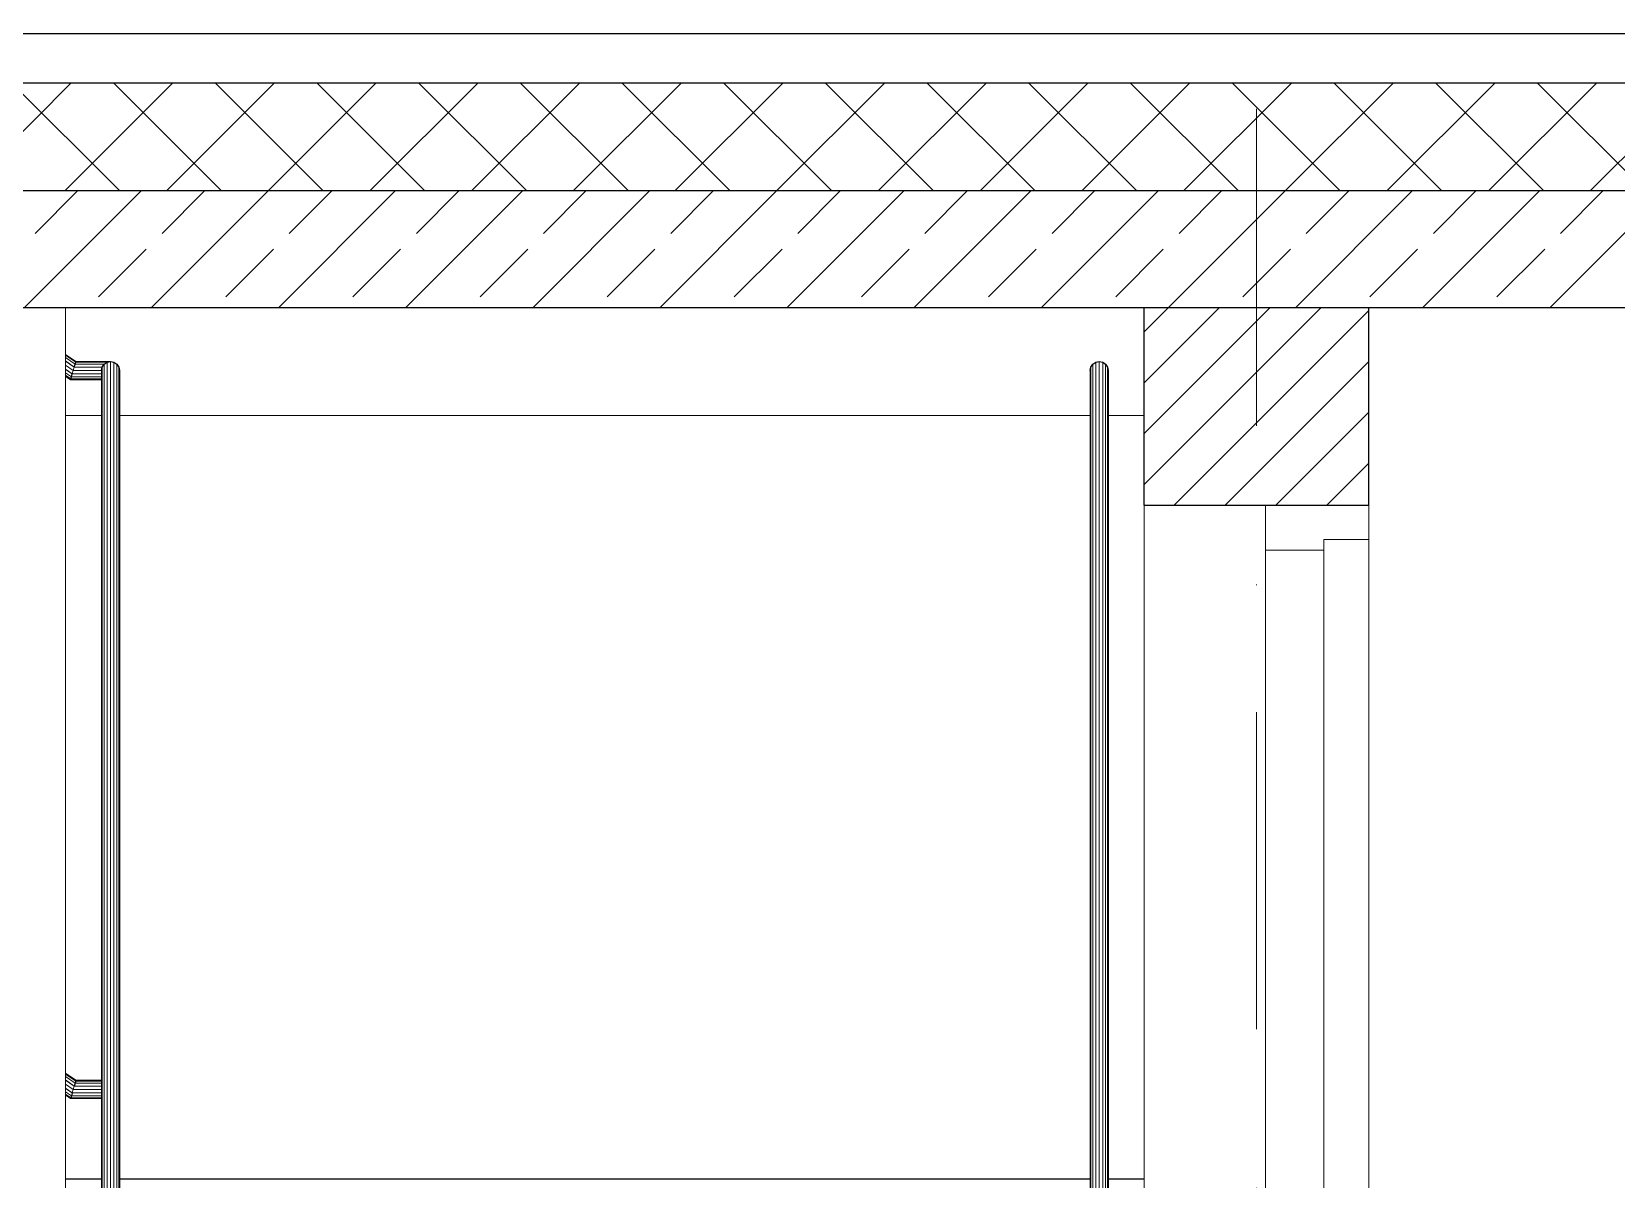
# Model space of a CAD drawing. Header units: millimetres. Extents: x 4647 to 73915, y -13612 to -8141.
# Drawn here: x 22770.4 to 22946.7, y -11203.6 to -11075.9 of the extents above; entities that cross this region are included whole.
import ezdxf
from ezdxf.enums import TextEntityAlignment as Align

# ---------------------------------------------------------------- set-up
doc = ezdxf.new("R2010")
doc.units = ezdxf.units.MM
doc.linetypes.add('Kropki i Kreski', pattern=[67.027776, 35.277777, -17.638888, 0, -14.111111])
doc.layers.add('a_wymiary', color=250, linetype='Continuous', lineweight=9)
doc.layers.add('Konstrukcja - Siatka mod_Nr_Pióra__1', color=7, linetype='Continuous', lineweight=5)
for name, color, linetype in [('Drzwi ArchiCAD', 7, 'Continuous'), ('Konstrukcja - Siatka mod', 7, 'Continuous'), ('Konstrukcja - wieńce', 7, 'Continuous'), ('Konstrukcja - Ściany zew', 7, 'Continuous'), ('Structural - Combined', 7, 'Continuous'), ('WIDOK', 7, 'Continuous')]:
    doc.layers.add(name, color=color, linetype=linetype)
doc.layers.add('Konstrukcja - Siatka mod_Nr_Pióra__4', color=7, linetype='Continuous', lineweight=5, true_color=0x029e21)
doc.styles.add('GENERATED_STYLE_1', font='arialbd.ttf')

# ---------------------------------------------------------------- blocks, each defined once
blk = doc.blocks.new('Standardowy znacznik siatki_5')
at = {"layer": 'Konstrukcja - Siatka mod_Nr_Pióra__4', "linetype": 'Kropki i Kreski'}
blk.add_line((1, 0), (1660.6, 0), dxfattribs=at)
at = {"layer": 'Konstrukcja - Siatka mod_Nr_Pióra__1', "style": 'GENERATED_STYLE_1'}
blk.add_attdef('AC_MarkerText_1', text='', height=18, rotation=90, dxfattribs=at).set_placement((-6.71, -6.83), align=Align.BOTTOM_LEFT)

msp = doc.modelspace()

# ---------------------------------------------------------------- linework, layer by layer
at = {"layer": 'a_wymiary'}
for p, q in [((22774.14, -11106.57), (22762.14, -11106.57)), ((22894.14, -11106.57), (22774.14, -11106.57)), ((22774.14, -11106.57), (22774.14, -11111.8)), ((22774.14, -11333.57), (22774.14, -11106.57)), ((22894.14, -11118.57), (22894.14, -11106.57)), ((22775.3, -11112.57), (22774.14, -11111.8)), ((22774.14, -11111.8), (22774.14, -11111.88)), ((22774.14, -11111.8), (22775.3, -11112.57)), ((22774.14, -11111.88), (22775.28, -11112.64)), ((22774.14, -11111.88), (22774.14, -11111.88)), ((22774.14, -11111.88), (22775.28, -11112.64)), ((22775.28, -11112.64), (22774.14, -11111.88)), ((22775.28, -11112.64), (22774.14, -11111.88)), ((22774.14, -11111.88), (22774.14, -11112.13)), ((22774.14, -11112.13), (22775.22, -11112.86)), ((22774.14, -11112.13), (22774.14, -11112.14)), ((22775.22, -11112.86), (22774.14, -11112.13)), ((22774.14, -11112.14), (22775.22, -11112.86)), ((22775.22, -11112.86), (22774.14, -11112.14)), ((22774.14, -11112.14), (22774.14, -11112.51)), ((22774.14, -11112.51), (22775.12, -11113.19)), ((22774.14, -11112.51), (22774.14, -11112.53)), ((22775.12, -11113.19), (22774.14, -11112.51)), ((22775.12, -11113.19), (22774.14, -11112.53)), ((22774.14, -11112.53), (22774.14, -11112.97)), ((22774.14, -11112.53), (22775.12, -11113.19)), ((22774.14, -11112.97), (22775, -11113.57)), ((22774.14, -11112.97), (22774.14, -11112.99)), ((22775, -11113.57), (22774.14, -11112.97)), ((22775.22, -11112.86), (22775.12, -11113.19)), ((22775.12, -11113.19), (22775.22, -11112.86)), ((22775.28, -11112.64), (22775.22, -11112.86)), ((22775.22, -11112.86), (22775.28, -11112.64)), ((22775.22, -11112.86), (22778.44, -11112.86)), ((22778.44, -11112.86), (22775.22, -11112.86)), ((22775.3, -11112.57), (22775.28, -11112.64)), ((22775.28, -11112.64), (22775.3, -11112.57)), ((22775.28, -11112.64), (22778.76, -11112.64)), ((22778.76, -11112.64), (22775.28, -11112.64)), ((22779.14, -11112.57), (22775.3, -11112.57)), ((22775.3, -11112.57), (22779.14, -11112.57)), ((22778.44, -11112.86), (22778.22, -11113.19)), ((22778.22, -11113.19), (22778.44, -11112.86)), ((22778.76, -11112.64), (22778.44, -11112.86)), ((22778.44, -11112.86), (22778.76, -11112.64)), ((22778.44, -11112.86), (22778.44, -11224.62)), ((22778.44, -11224.62), (22778.44, -11112.86)), ((22779.14, -11112.57), (22778.76, -11112.64)), ((22778.76, -11112.64), (22779.14, -11112.57)), ((22778.76, -11112.64), (22778.76, -11224.5)), ((22778.76, -11224.5), (22778.76, -11112.64)), ((22779.14, -11112.57), (22779.14, -11224.46)), ((22779.53, -11112.64), (22779.14, -11112.57)), ((22779.14, -11224.46), (22779.14, -11112.57)), ((22779.14, -11112.57), (22779.53, -11112.64)), ((22779.53, -11112.64), (22779.53, -11224.5)), ((22779.85, -11112.86), (22779.53, -11112.64)), ((22779.53, -11224.5), (22779.53, -11112.64)), ((22779.53, -11112.64), (22779.85, -11112.86)), ((22779.85, -11112.86), (22779.85, -11224.62)), ((22780.07, -11113.19), (22779.85, -11112.86)), ((22779.85, -11224.62), (22779.85, -11112.86)), ((22779.85, -11112.86), (22780.07, -11113.19)), ((22888.44, -11112.86), (22888.22, -11113.19)), ((22888.22, -11113.19), (22888.44, -11112.86)), ((22888.76, -11112.64), (22888.44, -11112.86)), ((22888.44, -11112.86), (22888.76, -11112.64)), ((22888.44, -11112.86), (22888.44, -11224.62)), ((22888.44, -11224.62), (22888.44, -11112.86)), ((22889.14, -11112.57), (22888.76, -11112.64)), ((22888.76, -11112.64), (22889.14, -11112.57)), ((22888.76, -11112.64), (22888.76, -11224.5)), ((22888.76, -11224.5), (22888.76, -11112.64)), ((22889.14, -11112.57), (22889.14, -11224.46)), ((22889.53, -11112.64), (22889.14, -11112.57)), ((22889.14, -11224.46), (22889.14, -11112.57)), ((22889.14, -11112.57), (22889.53, -11112.64)), ((22889.53, -11112.64), (22889.53, -11224.5)), ((22889.85, -11112.86), (22889.53, -11112.64)), ((22889.53, -11224.5), (22889.53, -11112.64)), ((22889.53, -11112.64), (22889.85, -11112.86)), ((22889.85, -11112.86), (22889.85, -11224.62)), ((22890.07, -11113.19), (22889.85, -11112.86)), ((22889.85, -11224.62), (22889.85, -11112.86)), ((22889.85, -11112.86), (22890.07, -11113.19)), ((22775, -11113.57), (22774.14, -11112.99)), ((22774.14, -11112.99), (22774.14, -11113.43)), ((22774.14, -11112.99), (22775, -11113.57)), ((22774.14, -11113.43), (22774.89, -11113.95)), ((22774.14, -11113.43), (22774.14, -11113.45)), ((22774.89, -11113.95), (22774.14, -11113.43)), ((22774.89, -11113.95), (22774.14, -11113.45)), ((22774.14, -11113.45), (22774.14, -11113.83)), ((22774.14, -11113.45), (22774.89, -11113.95)), ((22774.14, -11113.83), (22774.79, -11114.28)), ((22774.14, -11113.83), (22774.14, -11113.84)), ((22774.79, -11114.28), (22774.14, -11113.83)), ((22774.79, -11114.28), (22774.14, -11113.84)), ((22774.14, -11113.84), (22774.14, -11114.1)), ((22774.14, -11113.84), (22774.79, -11114.28)), ((22774.14, -11114.1), (22774.72, -11114.49)), ((22774.14, -11114.1), (22774.14, -11114.11)), ((22774.72, -11114.49), (22774.14, -11114.1)), ((22774.72, -11114.49), (22774.14, -11114.11)), ((22774.14, -11114.11), (22774.14, -11114.19)), ((22774.14, -11114.11), (22774.72, -11114.49)), ((22774.14, -11114.19), (22774.7, -11114.57)), ((22774.14, -11114.19), (22774.14, -11114.2)), ((22774.7, -11114.57), (22774.14, -11114.19)), ((22774.14, -11114.2), (22774.7, -11114.57)), ((22774.14, -11114.2), (22774.14, -11118.57)), ((22774.7, -11114.57), (22774.14, -11114.2)), ((22774.72, -11114.49), (22774.7, -11114.57)), ((22774.7, -11114.57), (22774.72, -11114.49)), ((22774.7, -11114.57), (22778.14, -11114.57)), ((22778.14, -11114.57), (22774.7, -11114.57)), ((22774.79, -11114.28), (22774.72, -11114.49)), ((22774.72, -11114.49), (22774.79, -11114.28)), ((22778.14, -11114.49), (22774.72, -11114.49)), ((22774.72, -11114.49), (22778.14, -11114.49)), ((22774.89, -11113.95), (22774.79, -11114.28)), ((22774.79, -11114.28), (22774.89, -11113.95)), ((22774.79, -11114.28), (22778.14, -11114.28)), ((22778.14, -11114.28), (22774.79, -11114.28)), ((22775, -11113.57), (22774.89, -11113.95)), ((22774.89, -11113.95), (22775, -11113.57)), ((22774.89, -11113.95), (22778.14, -11113.95)), ((22778.14, -11113.95), (22774.89, -11113.95)), ((22775.12, -11113.19), (22775, -11113.57)), ((22775, -11113.57), (22775.12, -11113.19)), ((22775, -11113.57), (22778.14, -11113.57)), ((22778.14, -11113.57), (22775, -11113.57)), ((22775.12, -11113.19), (22778.22, -11113.19)), ((22778.22, -11113.19), (22775.12, -11113.19)), ((22778.22, -11113.19), (22778.14, -11113.57)), ((22778.14, -11113.57), (22778.22, -11113.19)), ((22778.14, -11113.57), (22778.14, -11225)), ((22778.14, -11113.95), (22778.14, -11113.57)), ((22778.14, -11114.28), (22778.14, -11113.95)), ((22778.14, -11114.49), (22778.14, -11114.28)), ((22778.14, -11114.57), (22778.14, -11114.49)), ((22778.14, -11118.57), (22778.14, -11114.57)), ((22778.22, -11113.19), (22778.22, -11224.79)), ((22778.22, -11224.79), (22778.22, -11113.19)), ((22780.07, -11113.19), (22780.07, -11224.79)), ((22780.14, -11113.57), (22780.07, -11113.19)), ((22780.07, -11224.79), (22780.07, -11113.19)), ((22780.07, -11113.19), (22780.14, -11113.57)), ((22780.14, -11225), (22780.14, -11113.57)), ((22780.14, -11113.57), (22780.14, -11118.57)), ((22888.22, -11113.19), (22888.14, -11113.57)), ((22888.14, -11113.57), (22888.22, -11113.19)), ((22888.14, -11113.57), (22888.14, -11225)), ((22888.14, -11118.57), (22888.14, -11113.57)), ((22888.22, -11113.19), (22888.22, -11224.79)), ((22888.22, -11224.79), (22888.22, -11113.19)), ((22890.07, -11113.19), (22890.07, -11224.79)), ((22890.14, -11113.57), (22890.07, -11113.19)), ((22890.07, -11224.79), (22890.07, -11113.19)), ((22890.07, -11113.19), (22890.14, -11113.57)), ((22890.14, -11225), (22890.14, -11113.57)), ((22890.14, -11113.57), (22890.14, -11118.57)), ((22774.14, -11118.57), (22778.14, -11118.57)), ((22774.14, -11118.57), (22774.14, -11191.8)), ((22778.14, -11118.57), (22774.14, -11118.57)), ((22778.14, -11192.57), (22778.14, -11118.57)), ((22780.14, -11118.57), (22888.14, -11118.57)), ((22888.14, -11118.57), (22780.14, -11118.57)), ((22780.14, -11118.57), (22780.14, -11203.57)), ((22888.14, -11203.57), (22888.14, -11118.57)), ((22890.14, -11118.57), (22894.14, -11118.57)), ((22894.14, -11118.57), (22890.14, -11118.57)), ((22890.14, -11118.57), (22890.14, -11203.57)), ((22894.14, -11203.57), (22894.14, -11118.57)), ((22907.64, -11128.57), (22894.14, -11128.57)), ((22894.14, -11128.57), (22894.14, -11333.57)), ((22907.64, -11133.57), (22907.64, -11128.57)), ((22914.14, -11133.57), (22907.64, -11133.57)), ((22907.64, -11133.57), (22907.64, -11233.57)), ((22907.64, -11333.57), (22907.64, -11133.57)), ((22914.14, -11333.57), (22914.14, -11133.57)), ((22775.3, -11192.57), (22774.14, -11191.8)), ((22774.14, -11191.8), (22774.14, -11191.88)), ((22774.14, -11191.8), (22775.3, -11192.57)), ((22774.14, -11191.88), (22774.14, -11191.88)), ((22774.14, -11191.88), (22775.28, -11192.64)), ((22775.28, -11192.64), (22774.14, -11191.88)), ((22774.14, -11191.88), (22775.28, -11192.64)), ((22775.28, -11192.64), (22774.14, -11191.88)), ((22774.14, -11191.88), (22774.14, -11192.13)), ((22774.14, -11192.13), (22774.14, -11192.14)), ((22775.22, -11192.86), (22774.14, -11192.13)), ((22774.14, -11192.13), (22775.22, -11192.86)), ((22775.22, -11192.86), (22774.14, -11192.14)), ((22774.14, -11192.14), (22774.14, -11192.51)), ((22774.14, -11192.14), (22775.22, -11192.86)), ((22774.14, -11192.51), (22774.14, -11192.53)), ((22775.12, -11193.19), (22774.14, -11192.51)), ((22774.14, -11192.51), (22775.12, -11193.19)), ((22775.12, -11193.19), (22774.14, -11192.53)), ((22774.14, -11192.53), (22774.14, -11192.97)), ((22774.14, -11192.53), (22775.12, -11193.19)), ((22774.14, -11192.97), (22774.14, -11192.99)), ((22775, -11193.57), (22774.14, -11192.97)), ((22774.14, -11192.97), (22775, -11193.57)), ((22774.14, -11192.99), (22775, -11193.57)), ((22775, -11193.57), (22774.14, -11192.99)), ((22774.14, -11192.99), (22774.14, -11193.43)), ((22774.14, -11193.43), (22774.14, -11193.45)), ((22774.89, -11193.95), (22774.14, -11193.43)), ((22774.14, -11193.43), (22774.89, -11193.95)), ((22774.14, -11193.45), (22774.89, -11193.95)), ((22774.89, -11193.95), (22774.14, -11193.45)), ((22774.14, -11193.45), (22774.14, -11193.83)), ((22774.14, -11193.83), (22774.14, -11193.84)), ((22774.79, -11194.28), (22774.14, -11193.83)), ((22774.14, -11193.83), (22774.79, -11194.28)), ((22774.14, -11193.84), (22774.79, -11194.28)), ((22774.79, -11194.28), (22774.14, -11193.84)), ((22774.14, -11193.84), (22774.14, -11194.1)), ((22774.79, -11194.28), (22774.89, -11193.95)), ((22774.89, -11193.95), (22774.79, -11194.28)), ((22774.89, -11193.95), (22775, -11193.57)), ((22775, -11193.57), (22774.89, -11193.95)), ((22778.14, -11193.95), (22774.89, -11193.95)), ((22774.89, -11193.95), (22778.14, -11193.95)), ((22775, -11193.57), (22775.12, -11193.19)), ((22775.12, -11193.19), (22775, -11193.57)), ((22778.14, -11193.57), (22775, -11193.57)), ((22775, -11193.57), (22778.14, -11193.57)), ((22775.12, -11193.19), (22775.22, -11192.86)), ((22775.22, -11192.86), (22775.12, -11193.19)), ((22778.14, -11193.19), (22775.12, -11193.19)), ((22775.12, -11193.19), (22778.14, -11193.19)), ((22775.22, -11192.86), (22775.28, -11192.64)), ((22775.28, -11192.64), (22775.22, -11192.86)), ((22778.14, -11192.86), (22775.22, -11192.86)), ((22775.22, -11192.86), (22778.14, -11192.86)), ((22775.28, -11192.64), (22775.3, -11192.57)), ((22775.3, -11192.57), (22775.28, -11192.64)), ((22775.28, -11192.64), (22778.14, -11192.64)), ((22778.14, -11192.64), (22775.28, -11192.64)), ((22778.14, -11192.57), (22775.3, -11192.57)), ((22775.3, -11192.57), (22778.14, -11192.57)), ((22778.14, -11192.64), (22778.14, -11192.57)), ((22778.14, -11192.86), (22778.14, -11192.64)), ((22778.14, -11193.19), (22778.14, -11192.86)), ((22778.14, -11193.57), (22778.14, -11193.19)), ((22778.14, -11193.95), (22778.14, -11193.57)), ((22778.14, -11194.28), (22778.14, -11193.95)), ((22774.14, -11194.1), (22774.14, -11194.11)), ((22774.72, -11194.49), (22774.14, -11194.1)), ((22774.14, -11194.1), (22774.72, -11194.49)), ((22774.14, -11194.11), (22774.72, -11194.49)), ((22774.72, -11194.49), (22774.14, -11194.11)), ((22774.14, -11194.11), (22774.14, -11194.19)), ((22774.14, -11194.19), (22774.14, -11194.2)), ((22774.7, -11194.57), (22774.14, -11194.19)), ((22774.14, -11194.19), (22774.7, -11194.57)), ((22774.14, -11194.2), (22774.7, -11194.57)), ((22774.7, -11194.57), (22774.14, -11194.2)), ((22774.14, -11194.2), (22774.14, -11203.57)), ((22774.7, -11194.57), (22774.72, -11194.49)), ((22774.72, -11194.49), (22774.7, -11194.57)), ((22774.7, -11194.57), (22778.14, -11194.57)), ((22778.14, -11194.57), (22774.7, -11194.57)), ((22774.72, -11194.49), (22774.79, -11194.28)), ((22774.79, -11194.28), (22774.72, -11194.49)), ((22778.14, -11194.49), (22774.72, -11194.49)), ((22774.72, -11194.49), (22778.14, -11194.49)), ((22778.14, -11194.28), (22774.79, -11194.28)), ((22774.79, -11194.28), (22778.14, -11194.28)), ((22778.14, -11194.49), (22778.14, -11194.28)), ((22778.14, -11194.57), (22778.14, -11194.49)), ((22778.14, -11203.57), (22778.14, -11194.57)), ((22774.14, -11203.57), (22778.14, -11203.57)), ((22780.14, -11203.57), (22888.14, -11203.57)), ((22890.14, -11203.57), (22894.14, -11203.57))]:
    msp.add_line(p, q, dxfattribs=at)
at = {"layer": 'Drzwi ArchiCAD', "color": 30, "lineweight": 20}
for p, q in [((22907.64, -11128.57), (22919.14, -11128.57)), ((22907.64, -11133.57), (22907.64, -11128.57)), ((22919.14, -11132.37), (22919.14, -11128.57)), ((22914.14, -11132.37), (22919.14, -11132.37)), ((22914.14, -11333.57), (22914.14, -11132.37)), ((22914.14, -11133.57), (22914.14, -11132.37)), ((22914.14, -11132.37), (22919.14, -11132.37)), ((22919.14, -11333.57), (22919.14, -11132.37)), ((22907.64, -11133.57), (22914.14, -11133.57))]:
    msp.add_line(p, q, dxfattribs=at)
at = {"layer": 'Drzwi ArchiCAD', "color": 9, "lineweight": 13}
msp.add_line((22907.64, -11333.57), (22907.64, -11133.57), dxfattribs=at)
at = {"layer": 'Konstrukcja - wieńce', "color": 132, "lineweight": 20}
for p, q in [((22774.14, -11118.57), (22778.14, -11118.57)), ((22780.14, -11118.57), (22888.14, -11118.57)), ((22890.14, -11118.57), (22894.14, -11118.57))]:
    msp.add_line(p, q, dxfattribs=at)
at = {"layer": 'Konstrukcja - Ściany zew', "color": 251, "lineweight": 15}
for p, q in [((22774.14, -11106.57), (22774.14, -11333.57)), ((22894.14, -11333.57), (22894.14, -11128.57))]:
    msp.add_line(p, q, dxfattribs=at)
at = {"layer": 'Konstrukcja - Ściany zew'}
for p, q in [((22894.14, -11106.57), (22919.14, -11106.57)), ((22894.14, -11128.57), (22894.14, -11106.57)), ((22919.14, -11128.57), (22919.14, -11106.57)), ((22894.14, -11128.57), (22919.14, -11128.57))]:
    msp.add_line(p, q, dxfattribs=at)
at = {"layer": 'Konstrukcja - Ściany zew', "color": 251, "linetype": 'Continuous', "lineweight": 15}
for p, q in [((22894.14, -11109.28), (22896.86, -11106.57)), ((22894.14, -11114.94), (22902.52, -11106.57)), ((22894.14, -11120.6), (22908.17, -11106.57)), ((22894.14, -11126.25), (22913.83, -11106.57)), ((22897.49, -11128.57), (22919.14, -11106.91)), ((22903.14, -11128.57), (22919.14, -11112.57)), ((22908.8, -11128.57), (22919.14, -11118.22)), ((22914.46, -11128.57), (22919.14, -11123.88))]:
    msp.add_line(p, q, dxfattribs=at)
at = {"layer": 'Structural - Combined', "color": 161, "lineweight": 25}
for p, q in [((22774.14, -11111.8), (22775.3, -11112.57)), ((22775.12, -11113.19), (22775.22, -11112.86)), ((22775.22, -11112.86), (22775.28, -11112.64)), ((22775.28, -11112.64), (22775.3, -11112.57)), ((22775.3, -11112.57), (22779.14, -11112.57)), ((22778.22, -11113.19), (22778.44, -11112.86)), ((22778.44, -11112.86), (22778.76, -11112.64)), ((22778.76, -11112.64), (22779.14, -11112.57)), ((22779.14, -11112.57), (22779.53, -11112.64)), ((22779.53, -11112.64), (22779.85, -11112.86)), ((22779.85, -11112.86), (22780.07, -11113.19)), ((22888.22, -11113.19), (22888.44, -11112.86)), ((22888.44, -11112.86), (22888.76, -11112.64)), ((22888.76, -11112.64), (22889.14, -11112.57)), ((22889.14, -11112.57), (22889.53, -11112.64)), ((22889.53, -11112.64), (22889.85, -11112.86)), ((22889.85, -11112.86), (22890.07, -11113.19)), ((22774.14, -11114.2), (22774.7, -11114.57)), ((22774.7, -11114.57), (22774.72, -11114.49)), ((22774.7, -11114.57), (22778.14, -11114.57)), ((22774.72, -11114.49), (22774.79, -11114.28)), ((22774.79, -11114.28), (22774.89, -11113.95)), ((22778.14, -11113.57), (22778.22, -11113.19)), ((22778.14, -11113.57), (22778.14, -11225)), ((22780.07, -11113.19), (22780.14, -11113.57)), ((22780.14, -11113.57), (22780.14, -11225)), ((22888.14, -11113.57), (22888.22, -11113.19)), ((22888.14, -11113.57), (22888.14, -11225)), ((22890.07, -11113.19), (22890.14, -11113.57)), ((22890.14, -11113.57), (22890.14, -11225)), ((22775.3, -11192.57), (22774.14, -11191.8)), ((22774.89, -11193.95), (22774.79, -11194.28)), ((22775.22, -11192.86), (22775.12, -11193.19)), ((22775.28, -11192.64), (22775.22, -11192.86)), ((22775.3, -11192.57), (22775.28, -11192.64)), ((22778.14, -11192.57), (22775.3, -11192.57)), ((22774.7, -11194.57), (22774.14, -11194.2)), ((22774.72, -11194.49), (22774.7, -11194.57)), ((22778.14, -11194.57), (22774.7, -11194.57)), ((22774.79, -11194.28), (22774.72, -11194.49))]:
    msp.add_line(p, q, dxfattribs=at)
at = {"layer": 'Structural - Combined'}
for p, q in [((22778.14, -11203.57), (22774.14, -11203.57)), ((22888.14, -11203.57), (22780.14, -11203.57)), ((22894.14, -11203.57), (22890.14, -11203.57))]:
    msp.add_line(p, q, dxfattribs=at)
at = {"layer": 'WIDOK'}
for p, q in [((22157.14, -11076.07), (23379.14, -11076.07)), ((22157.14, -11076.07), (23379.14, -11076.07)), ((22157.14, -11081.57), (23379.14, -11081.57)), ((22157.14, -11081.57), (23379.14, -11081.57)), ((22157.44, -11093.57), (23378.84, -11093.57)), ((22157.44, -11093.57), (23378.84, -11093.57)), ((22157.44, -11106.57), (23378.84, -11106.57))]:
    msp.add_line(p, q, dxfattribs=at)
at = {"layer": 'WIDOK', "linetype": 'Continuous'}
for p, q in [((22762.78, -11093.57), (22774.78, -11081.57)), ((22780.15, -11093.57), (22768.15, -11081.57)), ((22774.09, -11093.57), (22786.09, -11081.57)), ((22791.47, -11093.57), (22779.47, -11081.57)), ((22785.41, -11093.57), (22797.41, -11081.57)), ((22802.78, -11093.57), (22790.78, -11081.57)), ((22796.72, -11093.57), (22808.72, -11081.57)), ((22814.09, -11093.57), (22802.09, -11081.57)), ((22808.04, -11093.57), (22820.04, -11081.57)), ((22825.41, -11093.57), (22813.41, -11081.57)), ((22819.35, -11093.57), (22831.35, -11081.57)), ((22836.72, -11093.57), (22824.72, -11081.57)), ((22830.66, -11093.57), (22842.66, -11081.57)), ((22848.04, -11093.57), (22836.04, -11081.57)), ((22841.98, -11093.57), (22853.98, -11081.57)), ((22859.35, -11093.57), (22847.35, -11081.57)), ((22853.29, -11093.57), (22865.29, -11081.57)), ((22870.66, -11093.57), (22858.66, -11081.57)), ((22864.6, -11093.57), (22876.6, -11081.57)), ((22881.98, -11093.57), (22869.98, -11081.57)), ((22875.92, -11093.57), (22887.92, -11081.57)), ((22893.29, -11093.57), (22881.29, -11081.57)), ((22887.23, -11093.57), (22899.23, -11081.57)), ((22904.6, -11093.57), (22892.6, -11081.57)), ((22898.55, -11093.57), (22910.55, -11081.57)), ((22915.92, -11093.57), (22903.92, -11081.57)), ((22909.86, -11093.57), (22921.86, -11081.57)), ((22927.23, -11093.57), (22915.23, -11081.57)), ((22921.17, -11093.57), (22933.17, -11081.57)), ((22938.55, -11093.57), (22926.55, -11081.57)), ((22932.49, -11093.57), (22944.49, -11081.57)), ((22949.86, -11093.57), (22937.86, -11081.57)), ((22943.8, -11093.57), (22955.8, -11081.57)), ((22769.58, -11106.57), (22782.58, -11093.57)), ((22770.76, -11098.32), (22775.51, -11093.57)), ((22783.72, -11106.57), (22796.72, -11093.57)), ((22784.9, -11098.32), (22789.65, -11093.57)), ((22797.86, -11106.57), (22810.86, -11093.57)), ((22799.04, -11098.32), (22803.79, -11093.57)), ((22812.01, -11106.57), (22825.01, -11093.57)), ((22813.19, -11098.32), (22817.94, -11093.57)), ((22826.15, -11106.57), (22839.15, -11093.57)), ((22827.33, -11098.32), (22832.08, -11093.57)), ((22840.29, -11106.57), (22853.29, -11093.57)), ((22841.47, -11098.32), (22846.22, -11093.57)), ((22854.43, -11106.57), (22867.43, -11093.57)), ((22855.61, -11098.32), (22860.36, -11093.57)), ((22868.57, -11106.57), (22881.57, -11093.57)), ((22869.75, -11098.32), (22874.5, -11093.57)), ((22882.72, -11106.57), (22895.72, -11093.57)), ((22883.9, -11098.32), (22888.65, -11093.57)), ((22896.86, -11106.57), (22909.86, -11093.57)), ((22898.04, -11098.32), (22902.79, -11093.57)), ((22911, -11106.57), (22924, -11093.57)), ((22912.18, -11098.32), (22916.93, -11093.57)), ((22925.14, -11106.57), (22938.14, -11093.57)), ((22926.32, -11098.32), (22931.07, -11093.57)), ((22939.29, -11106.57), (22952.29, -11093.57)), ((22940.47, -11098.32), (22945.21, -11093.57)), ((22777.83, -11105.39), (22783.13, -11100.09)), ((22791.97, -11105.39), (22797.28, -11100.09)), ((22806.12, -11105.39), (22811.42, -11100.09)), ((22820.26, -11105.39), (22825.56, -11100.09)), ((22834.4, -11105.39), (22839.7, -11100.09)), ((22848.54, -11105.39), (22853.85, -11100.09)), ((22862.68, -11105.39), (22867.99, -11100.09)), ((22876.83, -11105.39), (22882.13, -11100.09)), ((22890.97, -11105.39), (22896.27, -11100.09)), ((22905.11, -11105.39), (22910.41, -11100.09)), ((22919.25, -11105.39), (22924.56, -11100.09)), ((22933.39, -11105.39), (22938.7, -11100.09))]:
    msp.add_line(p, q, dxfattribs=at)

# ---------------------------------------------------------------- block references
at = {"layer": 'Konstrukcja - Siatka mod', "linetype": 'Continuous', "rotation": 270}
msp.add_blockref('Standardowy znacznik siatki_5', (22906.64, -10009.41), dxfattribs=at)

doc.saveas('drawing.dxf')
